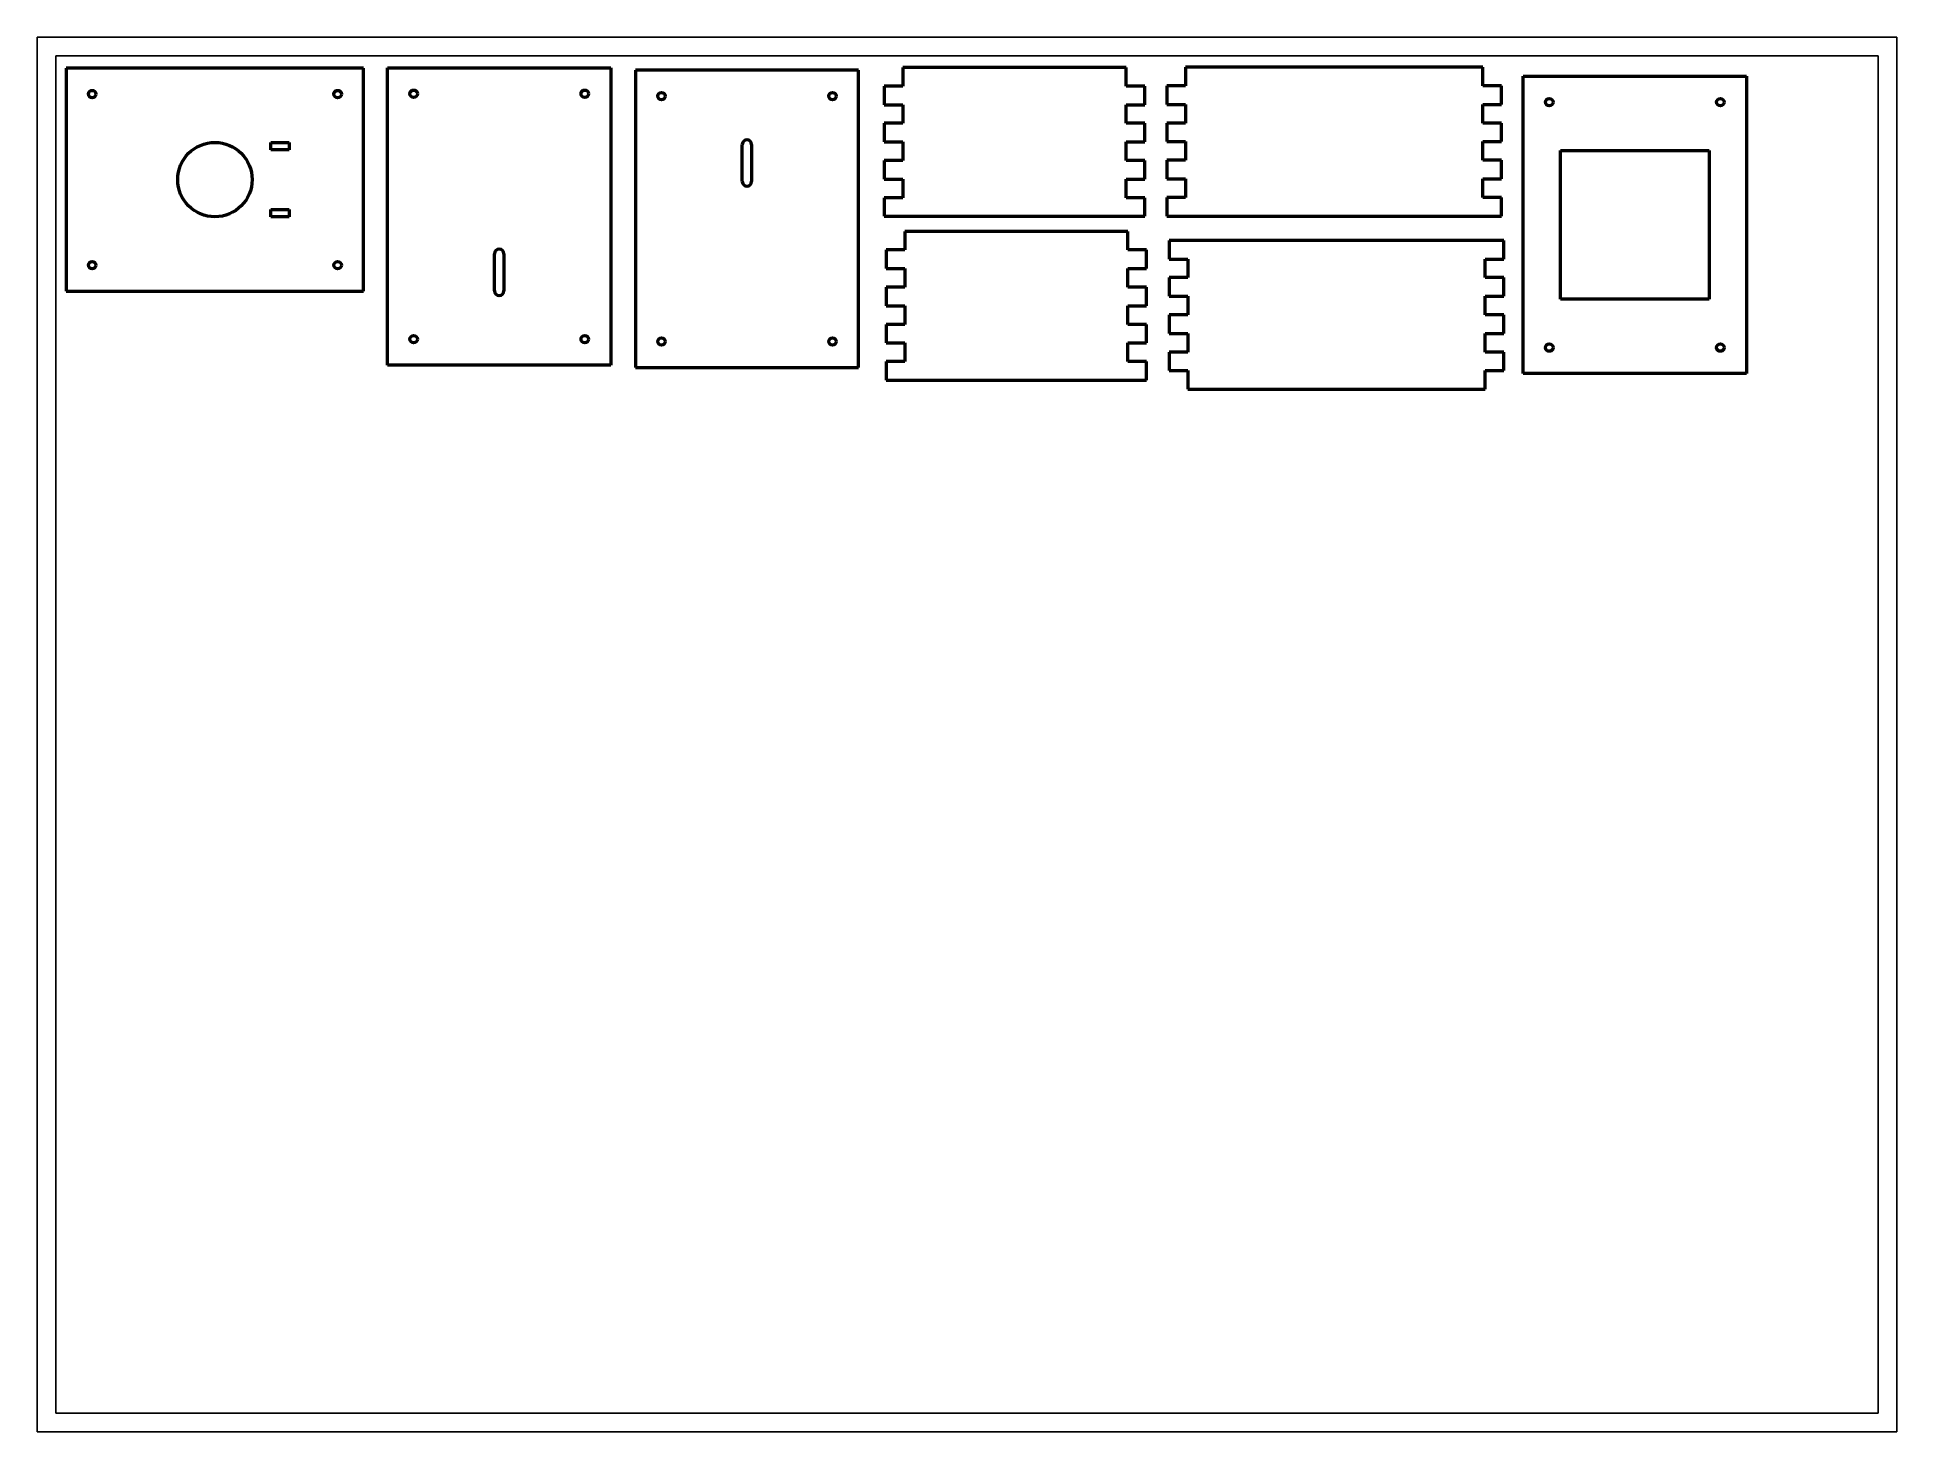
# Model space of a CAD drawing. Header units: millimetres. Extents: x 5 to 505, y 5 to 380.
import ezdxf

# ---------------------------------------------------------------- set-up
doc = ezdxf.new("R2010")
doc.units = ezdxf.units.MM
doc.layers.add('Geometría de boceto (ISO)', color=7, linetype='Continuous', lineweight=25)
doc.layers.add('Visible (ISO)', color=7, linetype='Continuous', lineweight=50)

msp = doc.modelspace()

# ---------------------------------------------------------------- linework, layer by layer
at = {"layer": 'Geometría de boceto (ISO)', "color": 2, "true_color": 0xffff00}
for p, q in [((5, 380), (505, 380)), ((5, 5), (5, 380)), ((505, 380), (505, 5)), ((500, 375), (10, 375)), ((10, 375), (10, 10)), ((500, 10), (500, 375)), ((10, 10), (500, 10)), ((505, 5), (5, 5))]:
    msp.add_line(p, q, dxfattribs=at)
at = {"layer": 'Visible (ISO)', "color": 1, "true_color": 0xff0000}
for p, q in [((92.78, 371.7), (12.78, 371.7)), ((12.78, 371.7), (12.78, 311.7)), ((92.78, 311.7), (92.78, 371.7)), ((99.22, 291.79), (99.22, 371.79)), ((99.22, 371.79), (159.22, 371.79)), ((159.22, 371.79), (159.22, 291.79)), ((165.84, 371.16), (165.84, 291.16)), ((225.84, 371.16), (165.84, 371.16)), ((225.84, 291.16), (225.84, 371.16)), ((237.77, 371.84), (237.77, 366.84)), ((297.77, 371.84), (237.77, 371.84)), ((297.77, 366.84), (297.77, 371.84)), ((313.72, 371.91), (313.72, 366.91)), ((393.72, 371.91), (313.72, 371.91)), ((393.72, 366.91), (393.72, 371.91)), ((232.77, 366.84), (232.77, 361.84)), ((237.77, 366.84), (232.77, 366.84)), ((302.77, 366.84), (297.77, 366.84)), ((302.77, 361.84), (302.77, 366.84)), ((308.72, 366.91), (308.72, 361.91)), ((313.72, 366.91), (308.72, 366.91)), ((398.72, 366.91), (393.72, 366.91)), ((398.72, 361.91), (398.72, 366.91)), ((404.56, 289.54), (404.56, 369.54)), ((404.56, 369.54), (464.56, 369.54)), ((464.56, 369.54), (464.56, 289.54)), ((232.77, 361.84), (237.77, 361.84)), ((237.77, 361.84), (237.77, 356.84)), ((297.77, 361.84), (302.77, 361.84)), ((297.77, 356.84), (297.77, 361.84)), ((308.72, 361.91), (313.72, 361.91)), ((313.72, 361.91), (313.72, 356.91)), ((393.72, 361.91), (398.72, 361.91)), ((393.72, 356.91), (393.72, 361.91)), ((237.77, 356.84), (232.77, 356.84)), ((232.77, 356.84), (232.77, 351.84)), ((302.77, 356.84), (297.77, 356.84)), ((302.77, 351.84), (302.77, 356.84)), ((308.72, 356.91), (308.72, 351.91)), ((313.72, 356.91), (308.72, 356.91)), ((398.72, 356.91), (393.72, 356.91)), ((398.72, 351.91), (398.72, 356.91)), ((232.77, 351.84), (237.77, 351.84)), ((237.77, 351.84), (237.77, 346.84)), ((297.77, 351.84), (302.77, 351.84)), ((297.77, 346.84), (297.77, 351.84)), ((308.72, 351.91), (313.72, 351.91)), ((313.72, 351.91), (313.72, 346.91)), ((393.72, 351.91), (398.72, 351.91)), ((393.72, 346.91), (393.72, 351.91)), ((232.77, 346.84), (232.77, 341.84)), ((237.77, 346.84), (232.77, 346.84)), ((302.77, 346.84), (297.77, 346.84)), ((302.77, 341.84), (302.77, 346.84)), ((308.72, 346.91), (308.72, 341.91)), ((313.72, 346.91), (308.72, 346.91)), ((398.72, 346.91), (393.72, 346.91)), ((398.72, 341.91), (398.72, 346.91)), ((232.77, 341.84), (237.77, 341.84)), ((237.77, 341.84), (237.77, 336.84)), ((297.77, 341.84), (302.77, 341.84)), ((297.77, 336.84), (297.77, 341.84)), ((308.72, 341.91), (313.72, 341.91)), ((313.72, 341.91), (313.72, 336.91)), ((393.72, 341.91), (398.72, 341.91)), ((393.72, 336.91), (393.72, 341.91)), ((232.77, 336.84), (232.77, 331.84)), ((237.77, 336.84), (232.77, 336.84)), ((302.77, 336.84), (297.77, 336.84)), ((302.77, 331.84), (302.77, 336.84)), ((308.72, 336.91), (308.72, 331.91)), ((313.72, 336.91), (308.72, 336.91)), ((398.72, 336.91), (393.72, 336.91)), ((398.72, 331.91), (398.72, 336.91)), ((232.77, 331.84), (302.77, 331.84)), ((308.72, 331.91), (398.72, 331.91)), ((238.28, 327.78), (238.28, 322.78)), ((298.28, 327.78), (238.28, 327.78)), ((298.28, 322.78), (298.28, 327.78)), ((309.36, 325.35), (309.36, 320.35)), ((399.36, 325.35), (309.36, 325.35)), ((399.36, 320.35), (399.36, 325.35)), ((233.28, 322.78), (233.28, 317.78)), ((238.28, 322.78), (233.28, 322.78)), ((303.28, 322.78), (298.28, 322.78)), ((303.28, 317.78), (303.28, 322.78)), ((309.36, 320.35), (314.36, 320.35)), ((314.36, 320.35), (314.36, 315.35)), ((394.36, 320.35), (399.36, 320.35)), ((394.36, 315.35), (394.36, 320.35)), ((233.28, 317.78), (238.28, 317.78)), ((238.28, 317.78), (238.28, 312.78)), ((298.28, 317.78), (303.28, 317.78)), ((298.28, 312.78), (298.28, 317.78)), ((314.36, 315.35), (309.36, 315.35)), ((309.36, 315.35), (309.36, 310.35)), ((399.36, 315.35), (394.36, 315.35)), ((399.36, 310.35), (399.36, 315.35)), ((12.78, 311.7), (92.78, 311.7)), ((238.28, 312.78), (233.28, 312.78)), ((233.28, 312.78), (233.28, 307.78)), ((303.28, 312.78), (298.28, 312.78)), ((303.28, 307.78), (303.28, 312.78)), ((309.36, 310.35), (314.36, 310.35)), ((314.36, 310.35), (314.36, 305.35)), ((394.36, 310.35), (399.36, 310.35)), ((394.36, 305.35), (394.36, 310.35)), ((233.28, 307.78), (238.28, 307.78)), ((238.28, 307.78), (238.28, 302.78)), ((298.28, 307.78), (303.28, 307.78)), ((298.28, 302.78), (298.28, 307.78)), ((309.36, 305.35), (309.36, 300.35)), ((314.36, 305.35), (309.36, 305.35)), ((399.36, 305.35), (394.36, 305.35)), ((399.36, 300.35), (399.36, 305.35)), ((233.28, 302.78), (233.28, 297.78)), ((238.28, 302.78), (233.28, 302.78)), ((303.28, 302.78), (298.28, 302.78)), ((303.28, 297.78), (303.28, 302.78)), ((309.36, 300.35), (314.36, 300.35)), ((314.36, 300.35), (314.36, 295.35)), ((394.36, 300.35), (399.36, 300.35)), ((394.36, 295.35), (394.36, 300.35)), ((233.28, 297.78), (238.28, 297.78)), ((238.28, 297.78), (238.28, 292.78)), ((298.28, 297.78), (303.28, 297.78)), ((298.28, 292.78), (298.28, 297.78)), ((309.36, 295.35), (309.36, 290.35)), ((314.36, 295.35), (309.36, 295.35)), ((399.36, 295.35), (394.36, 295.35)), ((399.36, 290.35), (399.36, 295.35)), ((159.22, 291.79), (99.22, 291.79)), ((165.84, 291.16), (225.84, 291.16)), ((233.28, 292.78), (233.28, 287.78)), ((238.28, 292.78), (233.28, 292.78)), ((303.28, 292.78), (298.28, 292.78)), ((303.28, 287.78), (303.28, 292.78)), ((309.36, 290.35), (314.36, 290.35)), ((314.36, 290.35), (314.36, 285.35)), ((394.36, 290.35), (399.36, 290.35)), ((394.36, 285.35), (394.36, 290.35)), ((233.28, 287.78), (303.28, 287.78)), ((314.36, 285.35), (394.36, 285.35)), ((464.56, 289.54), (404.56, 289.54))]:
    msp.add_line(p, q, dxfattribs=at)
at = {"layer": 'Visible (ISO)', "color": 4, "true_color": 0x00ffff}
for p, q in [((67.78, 349.7), (67.78, 351.7)), ((67.78, 351.7), (72.78, 351.7)), ((72.78, 351.7), (72.78, 349.7)), ((194.59, 341.16), (194.59, 351.16)), ((197.09, 351.16), (197.09, 341.16)), ((72.78, 349.7), (67.78, 349.7)), ((414.56, 349.54), (454.56, 349.54)), ((414.56, 309.54), (414.56, 349.54)), ((454.56, 349.54), (454.56, 309.54)), ((67.78, 331.7), (67.78, 333.7)), ((67.78, 333.7), (72.78, 333.7)), ((72.78, 331.7), (67.78, 331.7)), ((72.78, 333.7), (72.78, 331.7)), ((127.97, 311.79), (127.97, 321.79)), ((130.47, 321.79), (130.47, 311.79)), ((454.56, 309.54), (414.56, 309.54))]:
    msp.add_line(p, q, dxfattribs=at)
for centre, radius in [((19.78, 364.7), 1), ((85.78, 364.7), 1), ((106.22, 364.79), 1), ((152.22, 364.79), 1), ((172.84, 364.16), 1), ((218.84, 364.16), 1), ((411.56, 362.54), 1), ((457.56, 362.54), 1), ((52.78, 341.7), 10), ((19.78, 318.7), 1), ((85.78, 318.7), 1), ((106.22, 298.79), 1), ((152.22, 298.79), 1), ((172.84, 298.16), 1), ((218.84, 298.16), 1), ((411.56, 296.54), 1), ((457.56, 296.54), 1)]:
    msp.add_circle(centre, radius, dxfattribs=at)
for centre, start, end in [((195.84, 351.16), 0, 180), ((195.84, 341.16), 180, 0), ((129.22, 321.79), 0, 180), ((129.22, 311.79), 180, 0)]:
    msp.add_arc(centre, 1.25, start, end, dxfattribs=at)

doc.saveas('drawing.dxf')
